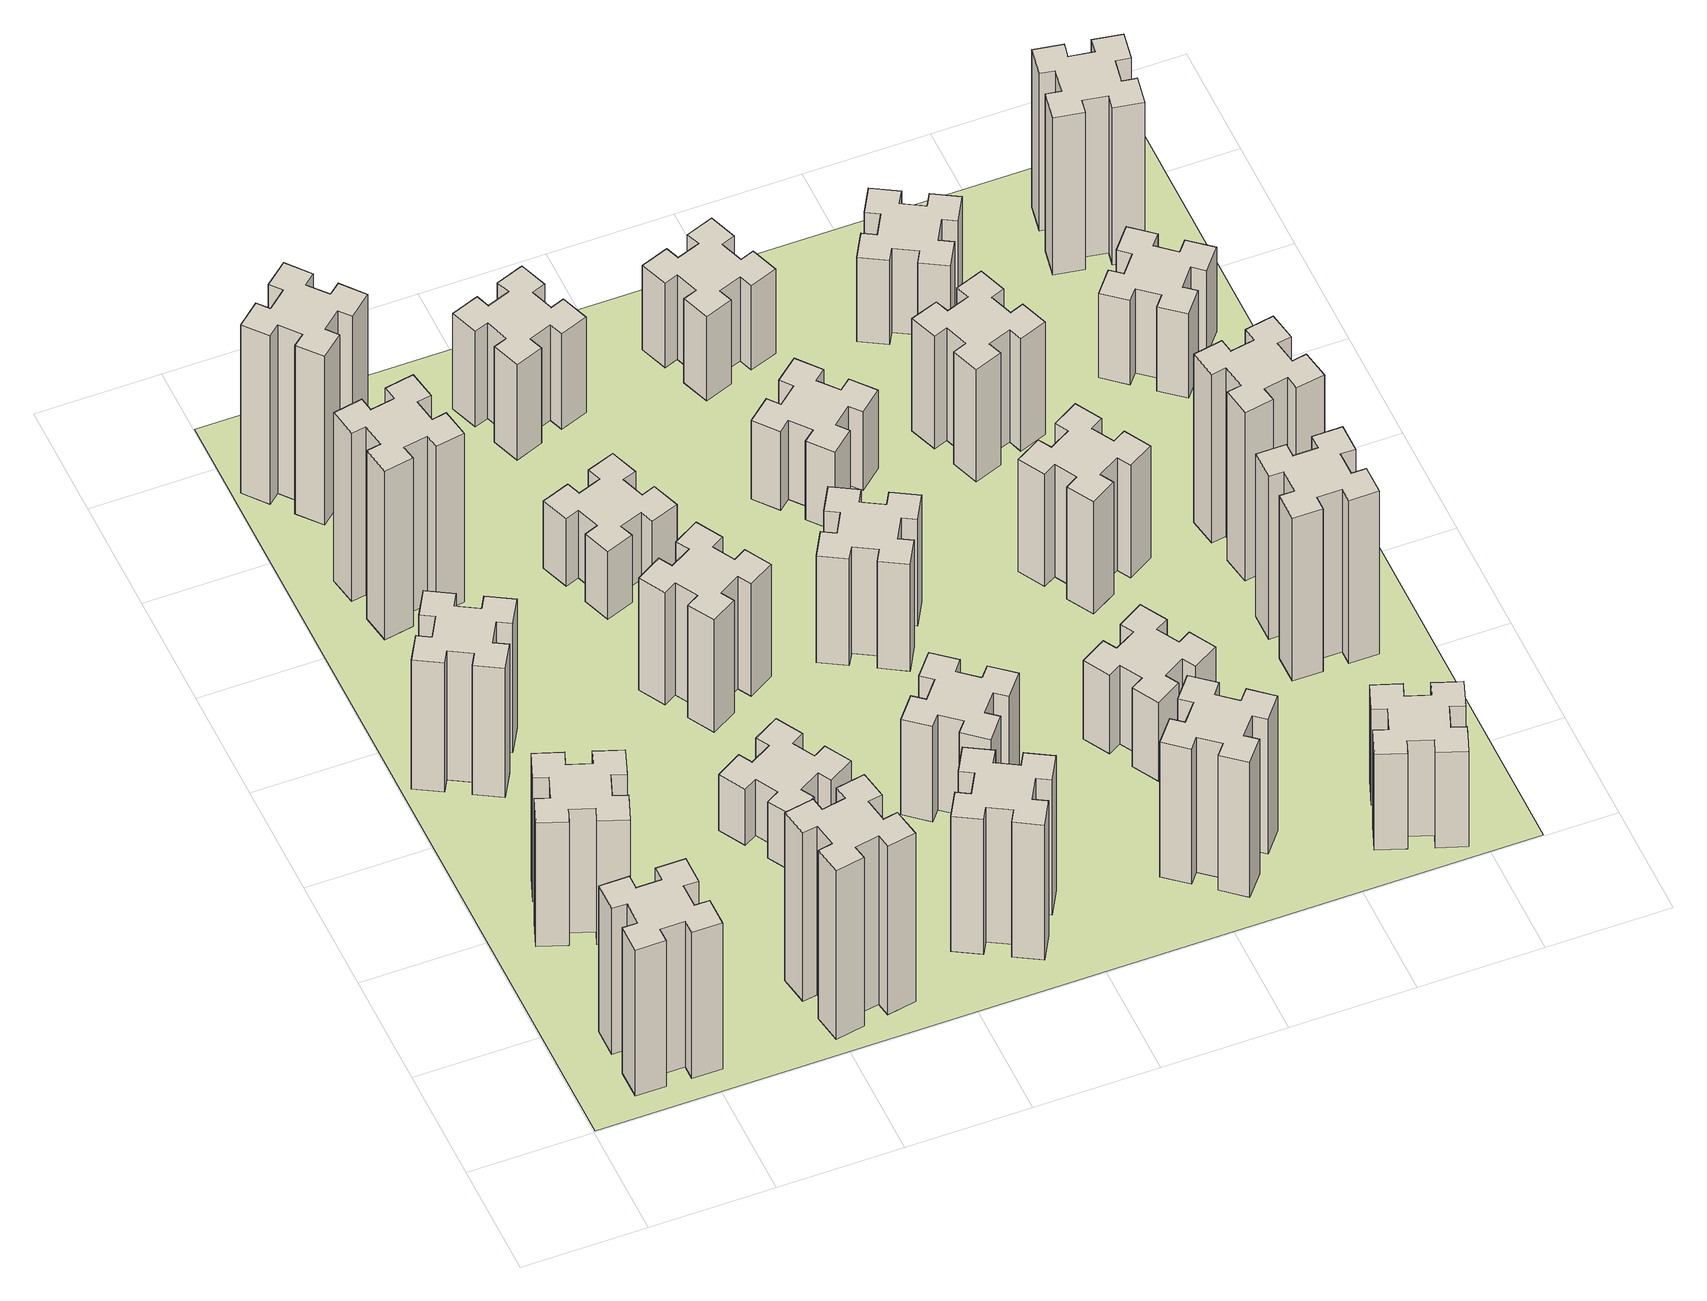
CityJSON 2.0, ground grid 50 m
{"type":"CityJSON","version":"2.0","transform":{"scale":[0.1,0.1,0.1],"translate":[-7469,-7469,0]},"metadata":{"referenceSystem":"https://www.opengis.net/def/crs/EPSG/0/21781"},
"CityObjects":{
"building1":{"type":"Building","attributes":{"class":"1000","function":"1000","usage":"1000","yearOfConstruction":2016,"roofType":"1000","measuredHeight":78,"storeysAboveGround":30,"storeysBelowGround":0},"geometry":[{"type":"Solid","lod":"1","boundaries":[[[[0,1,2,3,4,5,6,7,8,9,10,11,12,13,14,15,16,17,18,19]],[[17,16,20,21]],[[16,15,22,20]],[[15,14,23,22]],[[14,13,24,23]],[[13,12,25,24]],[[12,11,26,25]],[[11,10,27,26]],[[10,9,28,27]],[[9,8,29,28]],[[8,7,30,29]],[[7,6,31,30]],[[6,5,32,31]],[[5,4,33,32]],[[4,3,34,33]],[[3,2,35,34]],[[2,1,36,35]],[[1,0,37,36]],[[0,19,38,37]],[[19,18,39,38]],[[18,17,21,39]],[[24,25,26,27,28,29,30,31,32,33,34,35,36,37,38,39,21,20,22,23]]]]}]},
"building2":{"type":"Building","attributes":{"class":"1000","function":"1000","usage":"1000","yearOfConstruction":2016,"roofType":"1000","measuredHeight":66,"storeysAboveGround":30,"storeysBelowGround":0},"geometry":[{"type":"Solid","lod":"1","boundaries":[[[[40,41,42,43,44,45,46,47,48,49,50,51,52,53,54,55,56,57,58,59]],[[57,56,60,61]],[[56,55,62,60]],[[55,54,63,62]],[[54,53,64,63]],[[53,52,65,64]],[[52,51,66,65]],[[51,50,67,66]],[[50,49,68,67]],[[49,48,69,68]],[[48,47,70,69]],[[47,46,71,70]],[[46,45,72,71]],[[45,44,73,72]],[[44,43,74,73]],[[43,42,75,74]],[[42,41,76,75]],[[41,40,77,76]],[[40,59,78,77]],[[59,58,79,78]],[[58,57,61,79]],[[64,65,66,67,68,69,70,71,72,73,74,75,76,77,78,79,61,60,62,63]]]]}]},
"building3":{"type":"Building","attributes":{"class":"1000","function":"1000","usage":"1000","yearOfConstruction":2016,"roofType":"1000","measuredHeight":69,"storeysAboveGround":30,"storeysBelowGround":0},"geometry":[{"type":"Solid","lod":"1","boundaries":[[[[80,81,82,83,84,85,86,87,88,89,90,91,92,93,94,95,96,97,98,99]],[[97,96,100,101]],[[96,95,102,100]],[[95,94,103,102]],[[94,93,104,103]],[[93,92,105,104]],[[92,91,106,105]],[[91,90,107,106]],[[90,89,108,107]],[[89,88,109,108]],[[88,87,110,109]],[[87,86,111,110]],[[86,85,112,111]],[[85,84,113,112]],[[84,83,114,113]],[[83,82,115,114]],[[82,81,116,115]],[[81,80,117,116]],[[80,99,118,117]],[[99,98,119,118]],[[98,97,101,119]],[[104,105,106,107,108,109,110,111,112,113,114,115,116,117,118,119,101,100,102,103]]]]}]},
"building4":{"type":"Building","attributes":{"class":"1000","function":"1000","usage":"1000","yearOfConstruction":2016,"roofType":"1000","measuredHeight":90,"storeysAboveGround":30,"storeysBelowGround":0},"geometry":[{"type":"Solid","lod":"1","boundaries":[[[[120,121,122,123,124,125,126,127,128,129,130,131,132,133,134,135,136,137,138,139]],[[137,136,140,141]],[[136,135,142,140]],[[135,134,143,142]],[[134,133,144,143]],[[133,132,145,144]],[[132,131,146,145]],[[131,130,147,146]],[[130,129,148,147]],[[129,128,149,148]],[[128,127,150,149]],[[127,126,151,150]],[[126,125,152,151]],[[125,124,153,152]],[[124,123,154,153]],[[123,122,155,154]],[[122,121,156,155]],[[121,120,157,156]],[[120,139,158,157]],[[139,138,159,158]],[[138,137,141,159]],[[144,145,146,147,148,149,150,151,152,153,154,155,156,157,158,159,141,140,142,143]]]]}]},
"building5":{"type":"Building","attributes":{"class":"1000","function":"1000","usage":"1000","yearOfConstruction":2016,"roofType":"1000","measuredHeight":90,"storeysAboveGround":30,"storeysBelowGround":0},"geometry":[{"type":"Solid","lod":"1","boundaries":[[[[160,161,162,163,164,165,166,167,168,169,170,171,172,173,174,175,176,177,178,179]],[[177,176,180,181]],[[176,175,182,180]],[[175,174,183,182]],[[174,173,184,183]],[[173,172,185,184]],[[172,171,186,185]],[[171,170,187,186]],[[170,169,188,187]],[[169,168,189,188]],[[168,167,190,189]],[[167,166,191,190]],[[166,165,192,191]],[[165,164,193,192]],[[164,163,194,193]],[[163,162,195,194]],[[162,161,196,195]],[[161,160,197,196]],[[160,179,198,197]],[[179,178,199,198]],[[178,177,181,199]],[[184,185,186,187,188,189,190,191,192,193,194,195,196,197,198,199,181,180,182,183]]]]}]},
"building6":{"type":"Building","attributes":{"class":"1000","function":"1000","usage":"1000","yearOfConstruction":2016,"roofType":"1000","measuredHeight":90,"storeysAboveGround":30,"storeysBelowGround":0},"geometry":[{"type":"Solid","lod":"1","boundaries":[[[[200,201,202,203,204,205,206,207,208,209,210,211,212,213,214,215,216,217,218,219]],[[217,216,220,221]],[[216,215,222,220]],[[215,214,223,222]],[[214,213,224,223]],[[213,212,225,224]],[[212,211,226,225]],[[211,210,227,226]],[[210,209,228,227]],[[209,208,229,228]],[[208,207,230,229]],[[207,206,231,230]],[[206,205,232,231]],[[205,204,233,232]],[[204,203,234,233]],[[203,202,235,234]],[[202,201,236,235]],[[201,200,237,236]],[[200,219,238,237]],[[219,218,239,238]],[[218,217,221,239]],[[224,225,226,227,228,229,230,231,232,233,234,235,236,237,238,239,221,220,222,223]]]]}]},
"building7":{"type":"Building","attributes":{"class":"1000","function":"1000","usage":"1000","yearOfConstruction":2016,"roofType":"1000","measuredHeight":30,"storeysAboveGround":30,"storeysBelowGround":0},"geometry":[{"type":"Solid","lod":"1","boundaries":[[[[240,241,242,243,244,245,246,247,248,249,250,251,252,253,254,255,256,257,258,259]],[[257,256,260,261]],[[256,255,262,260]],[[255,254,263,262]],[[254,253,264,263]],[[253,252,265,264]],[[252,251,266,265]],[[251,250,267,266]],[[250,249,268,267]],[[249,248,269,268]],[[248,247,270,269]],[[247,246,271,270]],[[246,245,272,271]],[[245,244,273,272]],[[244,243,274,273]],[[243,242,275,274]],[[242,241,276,275]],[[241,240,277,276]],[[240,259,278,277]],[[259,258,279,278]],[[258,257,261,279]],[[264,265,266,267,268,269,270,271,272,273,274,275,276,277,278,279,261,260,262,263]]]]}]},
"building8":{"type":"Building","attributes":{"class":"1000","function":"1000","usage":"1000","yearOfConstruction":2016,"roofType":"1000","measuredHeight":60,"storeysAboveGround":30,"storeysBelowGround":0},"geometry":[{"type":"Solid","lod":"1","boundaries":[[[[280,281,282,283,284,285,286,287,288,289,290,291,292,293,294,295,296,297,298,299]],[[297,296,300,301]],[[296,295,302,300]],[[295,294,303,302]],[[294,293,304,303]],[[293,292,305,304]],[[292,291,306,305]],[[291,290,307,306]],[[290,289,308,307]],[[289,288,309,308]],[[288,287,310,309]],[[287,286,311,310]],[[286,285,312,311]],[[285,284,313,312]],[[284,283,314,313]],[[283,282,315,314]],[[282,281,316,315]],[[281,280,317,316]],[[280,299,318,317]],[[299,298,319,318]],[[298,297,301,319]],[[304,305,306,307,308,309,310,311,312,313,314,315,316,317,318,319,301,300,302,303]]]]}]},
"building9":{"type":"Building","attributes":{"class":"1000","function":"1000","usage":"1000","yearOfConstruction":2016,"roofType":"1000","measuredHeight":36,"storeysAboveGround":30,"storeysBelowGround":0},"geometry":[{"type":"Solid","lod":"1","boundaries":[[[[320,321,322,323,324,325,326,327,328,329,330,331,332,333,334,335,336,337,338,339]],[[337,336,340,341]],[[336,335,342,340]],[[335,334,343,342]],[[334,333,344,343]],[[333,332,345,344]],[[332,331,346,345]],[[331,330,347,346]],[[330,329,348,347]],[[329,328,349,348]],[[328,327,350,349]],[[327,326,351,350]],[[326,325,352,351]],[[325,324,353,352]],[[324,323,354,353]],[[323,322,355,354]],[[322,321,356,355]],[[321,320,357,356]],[[320,339,358,357]],[[339,338,359,358]],[[338,337,341,359]],[[344,345,346,347,348,349,350,351,352,353,354,355,356,357,358,359,341,340,342,343]]]]}]},
"building10":{"type":"Building","attributes":{"class":"1000","function":"1000","usage":"1000","yearOfConstruction":2016,"roofType":"1000","measuredHeight":72,"storeysAboveGround":30,"storeysBelowGround":0},"geometry":[{"type":"Solid","lod":"1","boundaries":[[[[360,361,362,363,364,365,366,367,368,369,370,371,372,373,374,375,376,377,378,379]],[[377,376,380,381]],[[376,375,382,380]],[[375,374,383,382]],[[374,373,384,383]],[[373,372,385,384]],[[372,371,386,385]],[[371,370,387,386]],[[370,369,388,387]],[[369,368,389,388]],[[368,367,390,389]],[[367,366,391,390]],[[366,365,392,391]],[[365,364,393,392]],[[364,363,394,393]],[[363,362,395,394]],[[362,361,396,395]],[[361,360,397,396]],[[360,379,398,397]],[[379,378,399,398]],[[378,377,381,399]],[[384,385,386,387,388,389,390,391,392,393,394,395,396,397,398,399,381,380,382,383]]]]}]},
"building11":{"type":"Building","attributes":{"class":"1000","function":"1000","usage":"1000","yearOfConstruction":2016,"roofType":"1000","measuredHeight":51,"storeysAboveGround":30,"storeysBelowGround":0},"geometry":[{"type":"Solid","lod":"1","boundaries":[[[[400,401,402,403,404,405,406,407,408,409,410,411,412,413,414,415,416,417,418,419]],[[417,416,420,421]],[[416,415,422,420]],[[415,414,423,422]],[[414,413,424,423]],[[413,412,425,424]],[[412,411,426,425]],[[411,410,427,426]],[[410,409,428,427]],[[409,408,429,428]],[[408,407,430,429]],[[407,406,431,430]],[[406,405,432,431]],[[405,404,433,432]],[[404,403,434,433]],[[403,402,435,434]],[[402,401,436,435]],[[401,400,437,436]],[[400,419,438,437]],[[419,418,439,438]],[[418,417,421,439]],[[424,425,426,427,428,429,430,431,432,433,434,435,436,437,438,439,421,420,422,423]]]]}]},
"building12":{"type":"Building","attributes":{"class":"1000","function":"1000","usage":"1000","yearOfConstruction":2016,"roofType":"1000","measuredHeight":51,"storeysAboveGround":30,"storeysBelowGround":0},"geometry":[{"type":"Solid","lod":"1","boundaries":[[[[440,441,442,443,444,445,446,447,448,449,450,451,452,453,454,455,456,457,458,459]],[[457,456,460,461]],[[456,455,462,460]],[[455,454,463,462]],[[454,453,464,463]],[[453,452,465,464]],[[452,451,466,465]],[[451,450,467,466]],[[450,449,468,467]],[[449,448,469,468]],[[448,447,470,469]],[[447,446,471,470]],[[446,445,472,471]],[[445,444,473,472]],[[444,443,474,473]],[[443,442,475,474]],[[442,441,476,475]],[[441,440,477,476]],[[440,459,478,477]],[[459,458,479,478]],[[458,457,461,479]],[[464,465,466,467,468,469,470,471,472,473,474,475,476,477,478,479,461,460,462,463]]]]}]},
"building13":{"type":"Building","attributes":{"class":"1000","function":"1000","usage":"1000","yearOfConstruction":2016,"roofType":"1000","measuredHeight":57,"storeysAboveGround":30,"storeysBelowGround":0},"geometry":[{"type":"Solid","lod":"1","boundaries":[[[[480,481,482,483,484,485,486,487,488,489,490,491,492,493,494,495,496,497,498,499]],[[497,496,500,501]],[[496,495,502,500]],[[495,494,503,502]],[[494,493,504,503]],[[493,492,505,504]],[[492,491,506,505]],[[491,490,507,506]],[[490,489,508,507]],[[489,488,509,508]],[[488,487,510,509]],[[487,486,511,510]],[[486,485,512,511]],[[485,484,513,512]],[[484,483,514,513]],[[483,482,515,514]],[[482,481,516,515]],[[481,480,517,516]],[[480,499,518,517]],[[499,498,519,518]],[[498,497,501,519]],[[504,505,506,507,508,509,510,511,512,513,514,515,516,517,518,519,501,500,502,503]]]]}]},
"building14":{"type":"Building","attributes":{"class":"1000","function":"1000","usage":"1000","yearOfConstruction":2016,"roofType":"1000","measuredHeight":72,"storeysAboveGround":30,"storeysBelowGround":0},"geometry":[{"type":"Solid","lod":"1","boundaries":[[[[520,521,522,523,524,525,526,527,528,529,530,531,532,533,534,535,536,537,538,539]],[[537,536,540,541]],[[536,535,542,540]],[[535,534,543,542]],[[534,533,544,543]],[[533,532,545,544]],[[532,531,546,545]],[[531,530,547,546]],[[530,529,548,547]],[[529,528,549,548]],[[528,527,550,549]],[[527,526,551,550]],[[526,525,552,551]],[[525,524,553,552]],[[524,523,554,553]],[[523,522,555,554]],[[522,521,556,555]],[[521,520,557,556]],[[520,539,558,557]],[[539,538,559,558]],[[538,537,541,559]],[[544,545,546,547,548,549,550,551,552,553,554,555,556,557,558,559,541,540,542,543]]]]}]},
"building15":{"type":"Building","attributes":{"class":"1000","function":"1000","usage":"1000","yearOfConstruction":2016,"roofType":"1000","measuredHeight":42,"storeysAboveGround":30,"storeysBelowGround":0},"geometry":[{"type":"Solid","lod":"1","boundaries":[[[[560,561,562,563,564,565,566,567,568,569,570,571,572,573,574,575,576,577,578,579]],[[577,576,580,581]],[[576,575,582,580]],[[575,574,583,582]],[[574,573,584,583]],[[573,572,585,584]],[[572,571,586,585]],[[571,570,587,586]],[[570,569,588,587]],[[569,568,589,588]],[[568,567,590,589]],[[567,566,591,590]],[[566,565,592,591]],[[565,564,593,592]],[[564,563,594,593]],[[563,562,595,594]],[[562,561,596,595]],[[561,560,597,596]],[[560,579,598,597]],[[579,578,599,598]],[[578,577,581,599]],[[584,585,586,587,588,589,590,591,592,593,594,595,596,597,598,599,581,580,582,583]]]]}]},
"building16":{"type":"Building","attributes":{"class":"1000","function":"1000","usage":"1000","yearOfConstruction":2016,"roofType":"1000","measuredHeight":45,"storeysAboveGround":30,"storeysBelowGround":0},"geometry":[{"type":"Solid","lod":"1","boundaries":[[[[600,601,602,603,604,605,606,607,608,609,610,611,612,613,614,615,616,617,618,619]],[[617,616,620,621]],[[616,615,622,620]],[[615,614,623,622]],[[614,613,624,623]],[[613,612,625,624]],[[612,611,626,625]],[[611,610,627,626]],[[610,609,628,627]],[[609,608,629,628]],[[608,607,630,629]],[[607,606,631,630]],[[606,605,632,631]],[[605,604,633,632]],[[604,603,634,633]],[[603,602,635,634]],[[602,601,636,635]],[[601,600,637,636]],[[600,619,638,637]],[[619,618,639,638]],[[618,617,621,639]],[[624,625,626,627,628,629,630,631,632,633,634,635,636,637,638,639,621,620,622,623]]]]}]},
"building17":{"type":"Building","attributes":{"class":"1000","function":"1000","usage":"1000","yearOfConstruction":2016,"roofType":"1000","measuredHeight":42,"storeysAboveGround":30,"storeysBelowGround":0},"geometry":[{"type":"Solid","lod":"1","boundaries":[[[[640,641,642,643,644,645,646,647,648,649,650,651,652,653,654,655,656,657,658,659]],[[657,656,660,661]],[[656,655,662,660]],[[655,654,663,662]],[[654,653,664,663]],[[653,652,665,664]],[[652,651,666,665]],[[651,650,667,666]],[[650,649,668,667]],[[649,648,669,668]],[[648,647,670,669]],[[647,646,671,670]],[[646,645,672,671]],[[645,644,673,672]],[[644,643,674,673]],[[643,642,675,674]],[[642,641,676,675]],[[641,640,677,676]],[[640,659,678,677]],[[659,658,679,678]],[[658,657,661,679]],[[664,665,666,667,668,669,670,671,672,673,674,675,676,677,678,679,661,660,662,663]]]]}]},
"building18":{"type":"Building","attributes":{"class":"1000","function":"1000","usage":"1000","yearOfConstruction":2016,"roofType":"1000","measuredHeight":60,"storeysAboveGround":30,"storeysBelowGround":0},"geometry":[{"type":"Solid","lod":"1","boundaries":[[[[680,681,682,683,684,685,686,687,688,689,690,691,692,693,694,695,696,697,698,699]],[[697,696,700,701]],[[696,695,702,700]],[[695,694,703,702]],[[694,693,704,703]],[[693,692,705,704]],[[692,691,706,705]],[[691,690,707,706]],[[690,689,708,707]],[[689,688,709,708]],[[688,687,710,709]],[[687,686,711,710]],[[686,685,712,711]],[[685,684,713,712]],[[684,683,714,713]],[[683,682,715,714]],[[682,681,716,715]],[[681,680,717,716]],[[680,699,718,717]],[[699,698,719,718]],[[698,697,701,719]],[[704,705,706,707,708,709,710,711,712,713,714,715,716,717,718,719,701,700,702,703]]]]}]},
"building19":{"type":"Building","attributes":{"class":"1000","function":"1000","usage":"1000","yearOfConstruction":2016,"roofType":"1000","measuredHeight":60,"storeysAboveGround":30,"storeysBelowGround":0},"geometry":[{"type":"Solid","lod":"1","boundaries":[[[[720,721,722,723,724,725,726,727,728,729,730,731,732,733,734,735,736,737,738,739]],[[737,736,740,741]],[[736,735,742,740]],[[735,734,743,742]],[[734,733,744,743]],[[733,732,745,744]],[[732,731,746,745]],[[731,730,747,746]],[[730,729,748,747]],[[729,728,749,748]],[[728,727,750,749]],[[727,726,751,750]],[[726,725,752,751]],[[725,724,753,752]],[[724,723,754,753]],[[723,722,755,754]],[[722,721,756,755]],[[721,720,757,756]],[[720,739,758,757]],[[739,738,759,758]],[[738,737,741,759]],[[744,745,746,747,748,749,750,751,752,753,754,755,756,757,758,759,741,740,742,743]]]]}]},
"building20":{"type":"Building","attributes":{"class":"1000","function":"1000","usage":"1000","yearOfConstruction":2016,"roofType":"1000","measuredHeight":51,"storeysAboveGround":30,"storeysBelowGround":0},"geometry":[{"type":"Solid","lod":"1","boundaries":[[[[760,761,762,763,764,765,766,767,768,769,770,771,772,773,774,775,776,777,778,779]],[[777,776,780,781]],[[776,775,782,780]],[[775,774,783,782]],[[774,773,784,783]],[[773,772,785,784]],[[772,771,786,785]],[[771,770,787,786]],[[770,769,788,787]],[[769,768,789,788]],[[768,767,790,789]],[[767,766,791,790]],[[766,765,792,791]],[[765,764,793,792]],[[764,763,794,793]],[[763,762,795,794]],[[762,761,796,795]],[[761,760,797,796]],[[760,779,798,797]],[[779,778,799,798]],[[778,777,781,799]],[[784,785,786,787,788,789,790,791,792,793,794,795,796,797,798,799,781,780,782,783]]]]}]},
"building21":{"type":"Building","attributes":{"class":"1000","function":"1000","usage":"1000","yearOfConstruction":2016,"roofType":"1000","measuredHeight":45,"storeysAboveGround":30,"storeysBelowGround":0},"geometry":[{"type":"Solid","lod":"1","boundaries":[[[[800,801,802,803,804,805,806,807,808,809,810,811,812,813,814,815,816,817,818,819]],[[817,816,820,821]],[[816,815,822,820]],[[815,814,823,822]],[[814,813,824,823]],[[813,812,825,824]],[[812,811,826,825]],[[811,810,827,826]],[[810,809,828,827]],[[809,808,829,828]],[[808,807,830,829]],[[807,806,831,830]],[[806,805,832,831]],[[805,804,833,832]],[[804,803,834,833]],[[803,802,835,834]],[[802,801,836,835]],[[801,800,837,836]],[[800,819,838,837]],[[819,818,839,838]],[[818,817,821,839]],[[824,825,826,827,828,829,830,831,832,833,834,835,836,837,838,839,821,820,822,823]]]]}]},
"building22":{"type":"Building","attributes":{"class":"1000","function":"1000","usage":"1000","yearOfConstruction":2016,"roofType":"1000","measuredHeight":87,"storeysAboveGround":30,"storeysBelowGround":0},"geometry":[{"type":"Solid","lod":"1","boundaries":[[[[840,841,842,843,844,845,846,847,848,849,850,851,852,853,854,855,856,857,858,859]],[[857,856,860,861]],[[856,855,862,860]],[[855,854,863,862]],[[854,853,864,863]],[[853,852,865,864]],[[852,851,866,865]],[[851,850,867,866]],[[850,849,868,867]],[[849,848,869,868]],[[848,847,870,869]],[[847,846,871,870]],[[846,845,872,871]],[[845,844,873,872]],[[844,843,874,873]],[[843,842,875,874]],[[842,841,876,875]],[[841,840,877,876]],[[840,859,878,877]],[[859,858,879,878]],[[858,857,861,879]],[[864,865,866,867,868,869,870,871,872,873,874,875,876,877,878,879,861,860,862,863]]]]}]},
"building23":{"type":"Building","attributes":{"class":"1000","function":"1000","usage":"1000","yearOfConstruction":2016,"roofType":"1000","measuredHeight":90,"storeysAboveGround":30,"storeysBelowGround":0},"geometry":[{"type":"Solid","lod":"1","boundaries":[[[[880,881,882,883,884,885,886,887,888,889,890,891,892,893,894,895,896,897,898,899]],[[897,896,900,901]],[[896,895,902,900]],[[895,894,903,902]],[[894,893,904,903]],[[893,892,905,904]],[[892,891,906,905]],[[891,890,907,906]],[[890,889,908,907]],[[889,888,909,908]],[[888,887,910,909]],[[887,886,911,910]],[[886,885,912,911]],[[885,884,913,912]],[[884,883,914,913]],[[883,882,915,914]],[[882,881,916,915]],[[881,880,917,916]],[[880,899,918,917]],[[899,898,919,918]],[[898,897,901,919]],[[904,905,906,907,908,909,910,911,912,913,914,915,916,917,918,919,901,900,902,903]]]]}]},
"building24":{"type":"Building","attributes":{"class":"1000","function":"1000","usage":"1000","yearOfConstruction":2016,"roofType":"1000","measuredHeight":45,"storeysAboveGround":30,"storeysBelowGround":0},"geometry":[{"type":"Solid","lod":"1","boundaries":[[[[920,921,922,923,924,925,926,927,928,929,930,931,932,933,934,935,936,937,938,939]],[[937,936,940,941]],[[936,935,942,940]],[[935,934,943,942]],[[934,933,944,943]],[[933,932,945,944]],[[932,931,946,945]],[[931,930,947,946]],[[930,929,948,947]],[[929,928,949,948]],[[928,927,950,949]],[[927,926,951,950]],[[926,925,952,951]],[[925,924,953,952]],[[924,923,954,953]],[[923,922,955,954]],[[922,921,956,955]],[[921,920,957,956]],[[920,939,958,957]],[[939,938,959,958]],[[938,937,941,959]],[[944,945,946,947,948,949,950,951,952,953,954,955,956,957,958,959,941,940,942,943]]]]}]},
"building25":{"type":"Building","attributes":{"class":"1000","function":"1000","usage":"1000","yearOfConstruction":2016,"roofType":"1000","measuredHeight":84,"storeysAboveGround":30,"storeysBelowGround":0},"geometry":[{"type":"Solid","lod":"1","boundaries":[[[[960,961,962,963,964,965,966,967,968,969,970,971,972,973,974,975,976,977,978,979]],[[977,976,980,981]],[[976,975,982,980]],[[975,974,983,982]],[[974,973,984,983]],[[973,972,985,984]],[[972,971,986,985]],[[971,970,987,986]],[[970,969,988,987]],[[969,968,989,988]],[[968,967,990,989]],[[967,966,991,990]],[[966,965,992,991]],[[965,964,993,992]],[[964,963,994,993]],[[963,962,995,994]],[[962,961,996,995]],[[961,960,997,996]],[[960,979,998,997]],[[979,978,999,998]],[[978,977,981,999]],[[984,985,986,987,988,989,990,991,992,993,994,995,996,997,998,999,981,980,982,983]]]]}]},
"landuse1":{"type":"LandUse","attributes":{"name":"plot1","function":"1010"},"geometry":[{"type":"MultiSurface","lod":"1","boundaries":[[[1000,1001,1002,1003]]]}]}
},
"vertices":[
[265,325,0],[265,225,0],[205,225,0],[205,105,0],[325,105,0],[325,165,0],[425,165,0],[425,105,0],[545,105,0],[545,225,0],[485,225,0],[485,325,0],[545,325,0],[545,445,0],[425,445,0],[425,385,0],[325,385,0],[325,445,0],[205,445,0],[205,325,0],[325,385,780],[325,445,780],[425,385,780],[425,445,780],[545,445,780],[545,325,780],[485,325,780],[485,225,780],[545,225,780],[545,105,780],[425,105,780],[425,165,780],[325,165,780],[325,105,780],[205,105,780],[205,225,780],[265,225,780],[265,325,780],[205,325,780],[205,445,780],
[289,1100,0],[255,1006,0],[199,1027,0],[157,914,0],[270,873,0],[291,929,0],[385,895,0],[364,839,0],[477,797,0],[518,910,0],[462,931,0],[496,1025,0],[552,1004,0],[593,1117,0],[480,1158,0],[460,1102,0],[366,1136,0],[387,1192,0],[274,1233,0],[233,1120,0],[366,1136,660],[387,1192,660],[460,1102,660],[480,1158,660],[593,1117,660],[552,1004,660],[496,1025,660],[462,931,660],[518,910,660],[477,797,660],[364,839,660],[385,895,660],[291,929,660],[270,873,660],[157,914,660],[199,1027,660],[255,1006,660],[289,1100,660],[233,1120,660],[274,1233,660],
[374,1926,0],[287,1976,0],[317,2028,0],[213,2088,0],[153,1984,0],[205,1954,0],[155,1867,0],[103,1897,0],[43,1793,0],[147,1733,0],[177,1785,0],[264,1735,0],[234,1683,0],[338,1623,0],[398,1727,0],[346,1757,0],[396,1844,0],[448,1814,0],[508,1918,0],[404,1978,0],[396,1844,690],[448,1814,690],[346,1757,690],[398,1727,690],[338,1623,690],[234,1683,690],[264,1735,690],[177,1785,690],[147,1733,690],[43,1793,690],[103,1897,690],[155,1867,690],[205,1954,690],[153,1984,690],[213,2088,690],[317,2028,690],[287,1976,690],[374,1926,690],[404,1978,690],[508,1918,690],
[405,2812,0],[307,2795,0],[297,2854,0],[178,2833,0],[199,2715,0],[258,2725,0],[276,2627,0],[217,2617,0],[237,2498,0],[356,2519,0],[345,2578,0],[444,2596,0],[454,2537,0],[572,2557,0],[551,2676,0],[492,2665,0],[475,2764,0],[534,2774,0],[513,2892,0],[395,2871,0],[475,2764,900],[534,2774,900],[492,2665,900],[551,2676,900],[572,2557,900],[454,2537,900],[444,2596,900],[345,2578,900],[356,2519,900],[237,2498,900],[217,2617,900],[276,2627,900],[258,2725,900],[199,2715,900],[178,2833,900],[297,2854,900],[307,2795,900],[405,2812,900],[395,2871,900],[513,2892,900],
[1085,158,0],[1184,176,0],[1194,117,0],[1312,137,0],[1291,256,0],[1232,245,0],[1215,344,0],[1274,354,0],[1253,472,0],[1135,451,0],[1145,392,0],[1047,375,0],[1037,434,0],[918,413,0],[939,295,0],[998,305,0],[1016,207,0],[957,197,0],[977,78,0],[1096,99,0],[1016,207,900],[957,197,900],[998,305,900],[939,295,900],[918,413,900],[1037,434,900],[1047,375,900],[1145,392,900],[1135,451,900],[1253,472,900],[1274,354,900],[1215,344,900],[1232,245,900],[1291,256,900],[1312,137,900],[1194,117,900],[1184,176,900],[1085,158,900],[1096,99,900],[977,78,900],
[308,3219,0],[384,3283,0],[423,3237,0],[515,3314,0],[438,3406,0],[392,3368,0],[327,3444,0],[373,3483,0],[296,3575,0],[204,3498,0],[243,3452,0],[166,3387,0],[128,3433,0],[36,3356,0],[113,3264,0],[159,3303,0],[223,3226,0],[177,3188,0],[254,3096,0],[346,3173,0],[223,3226,900],[177,3188,900],[159,3303,900],[113,3264,900],[36,3356,900],[128,3433,900],[166,3387,900],[243,3452,900],[204,3498,900],[296,3575,900],[373,3483,900],[327,3444,900],[392,3368,900],[438,3406,900],[515,3314,900],[423,3237,900],[384,3283,900],[308,3219,900],[346,3173,900],[254,3096,900],
[1204,1236,0],[1117,1186,0],[1087,1238,0],[983,1178,0],[1043,1074,0],[1095,1104,0],[1145,1017,0],[1093,987,0],[1153,883,0],[1257,943,0],[1227,995,0],[1314,1045,0],[1344,993,0],[1448,1053,0],[1388,1157,0],[1336,1127,0],[1286,1214,0],[1338,1244,0],[1278,1348,0],[1174,1288,0],[1286,1214,300],[1338,1244,300],[1336,1127,300],[1388,1157,300],[1448,1053,300],[1344,993,300],[1314,1045,300],[1227,995,300],[1257,943,300],[1153,883,300],[1093,987,300],[1145,1017,300],[1095,1104,300],[1043,1074,300],[983,1178,300],[1087,1238,300],[1117,1186,300],[1204,1236,300],[1174,1288,300],[1278,1348,300],
[1095,1844,0],[1145,1757,0],[1093,1727,0],[1153,1623,0],[1257,1683,0],[1227,1735,0],[1314,1785,0],[1344,1733,0],[1448,1793,0],[1388,1897,0],[1336,1867,0],[1286,1954,0],[1338,1984,0],[1278,2088,0],[1174,2028,0],[1204,1976,0],[1117,1926,0],[1087,1978,0],[983,1918,0],[1043,1814,0],[1117,1926,600],[1087,1978,600],[1204,1976,600],[1174,2028,600],[1278,2088,600],[1338,1984,600],[1286,1954,600],[1336,1867,600],[1388,1897,600],[1448,1793,600],[1344,1733,600],[1314,1785,600],[1227,1735,600],[1257,1683,600],[1153,1623,600],[1093,1727,600],[1145,1757,600],[1095,1844,600],[1043,1814,600],[983,1918,600],
[1125,2616,0],[1031,2582,0],[1010,2638,0],[897,2597,0],[939,2484,0],[995,2505,0],[1029,2411,0],[973,2390,0],[1014,2277,0],[1127,2319,0],[1106,2375,0],[1200,2409,0],[1220,2353,0],[1333,2394,0],[1292,2507,0],[1236,2486,0],[1202,2580,0],[1258,2600,0],[1217,2713,0],[1104,2672,0],[1202,2580,360],[1258,2600,360],[1236,2486,360],[1292,2507,360],[1333,2394,360],[1220,2353,360],[1200,2409,360],[1106,2375,360],[1127,2319,360],[1014,2277,360],[973,2390,360],[1029,2411,360],[995,2505,360],[939,2484,360],[897,2597,360],[1010,2638,360],[1031,2582,360],[1125,2616,360],[1104,2672,360],[1217,2713,360],
[1657,305,0],[1744,255,0],[1714,203,0],[1818,143,0],[1878,247,0],[1826,277,0],[1876,364,0],[1928,334,0],[1988,438,0],[1884,498,0],[1854,446,0],[1767,496,0],[1797,548,0],[1693,608,0],[1633,504,0],[1685,474,0],[1635,387,0],[1583,417,0],[1523,313,0],[1627,253,0],[1635,387,720],[1583,417,720],[1685,474,720],[1633,504,720],[1693,608,720],[1797,548,720],[1767,496,720],[1854,446,720],[1884,498,720],[1988,438,720],[1928,334,720],[1876,364,720],[1826,277,720],[1878,247,720],[1818,143,720],[1714,203,720],[1744,255,720],[1657,305,720],[1627,253,720],[1523,313,720],
[1125,3456,0],[1031,3422,0],[1010,3478,0],[897,3437,0],[939,3324,0],[995,3345,0],[1029,3251,0],[973,3230,0],[1014,3117,0],[1127,3159,0],[1106,3215,0],[1200,3249,0],[1220,3193,0],[1333,3234,0],[1292,3347,0],[1236,3326,0],[1202,3420,0],[1258,3440,0],[1217,3553,0],[1104,3512,0],[1202,3420,510],[1258,3440,510],[1236,3326,510],[1292,3347,510],[1333,3234,510],[1220,3193,510],[1200,3249,510],[1106,3215,510],[1127,3159,510],[1014,3117,510],[973,3230,510],[1029,3251,510],[995,3345,510],[939,3324,510],[897,3437,510],[1010,3478,510],[1031,3422,510],[1125,3456,510],[1104,3512,510],[1217,3553,510],
[1803,1124,0],[1739,1048,0],[1693,1086,0],[1616,994,0],[1708,917,0],[1746,963,0],[1823,899,0],[1784,853,0],[1876,776,0],[1953,868,0],[1907,906,0],[1972,983,0],[2018,944,0],[2095,1036,0],[2003,1113,0],[1964,1067,0],[1888,1132,0],[1926,1178,0],[1834,1255,0],[1757,1163,0],[1888,1132,510],[1926,1178,510],[1964,1067,510],[2003,1113,510],[2095,1036,510],[2018,944,510],[1972,983,510],[1907,906,510],[1953,868,510],[1876,776,510],[1784,853,510],[1823,899,510],[1746,963,510],[1708,917,510],[1616,994,510],[1693,1086,510],[1739,1048,510],[1803,1124,510],[1757,1163,510],[1834,1255,510],
[1785,1954,0],[1735,1867,0],[1683,1897,0],[1623,1793,0],[1727,1733,0],[1757,1785,0],[1844,1735,0],[1814,1683,0],[1918,1623,0],[1978,1727,0],[1926,1757,0],[1976,1844,0],[2028,1814,0],[2088,1918,0],[1984,1978,0],[1954,1926,0],[1867,1976,0],[1897,2028,0],[1793,2088,0],[1733,1984,0],[1867,1976,570],[1897,2028,570],[1954,1926,570],[1984,1978,570],[2088,1918,570],[2028,1814,570],[1976,1844,570],[1926,1757,570],[1978,1727,570],[1918,1623,570],[1814,1683,570],[1844,1735,570],[1757,1785,570],[1727,1733,570],[1623,1793,570],[1683,1897,570],[1735,1867,570],[1785,1954,570],[1733,1984,570],[1793,2088,570],
[2486,323,0],[2563,259,0],[2524,213,0],[2616,136,0],[2693,228,0],[2647,266,0],[2712,343,0],[2758,304,0],[2835,396,0],[2743,473,0],[2704,427,0],[2628,492,0],[2666,538,0],[2574,615,0],[2497,523,0],[2543,484,0],[2479,408,0],[2433,446,0],[2356,354,0],[2448,277,0],[2479,408,720],[2433,446,720],[2543,484,720],[2497,523,720],[2574,615,720],[2666,538,720],[2628,492,720],[2704,427,720],[2743,473,720],[2835,396,720],[2758,304,720],[2712,343,720],[2647,266,720],[2693,228,720],[2616,136,720],[2524,213,720],[2563,259,720],[2486,323,720],[2448,277,720],[2356,354,720],
[1988,2479,0],[2064,2543,0],[2103,2497,0],[2195,2574,0],[2118,2666,0],[2072,2628,0],[2007,2704,0],[2053,2743,0],[1976,2835,0],[1884,2758,0],[1923,2712,0],[1846,2647,0],[1808,2693,0],[1716,2616,0],[1793,2524,0],[1839,2563,0],[1903,2486,0],[1857,2448,0],[1934,2356,0],[2026,2433,0],[1903,2486,420],[1857,2448,420],[1839,2563,420],[1793,2524,420],[1716,2616,420],[1808,2693,420],[1846,2647,420],[1923,2712,420],[1884,2758,420],[1976,2835,420],[2053,2743,420],[2007,2704,420],[2072,2628,420],[2118,2666,420],[2195,2574,420],[2103,2497,420],[2064,2543,420],[1988,2479,420],[2026,2433,420],[1934,2356,420],
[1865,3456,0],[1771,3422,0],[1750,3478,0],[1637,3437,0],[1679,3324,0],[1735,3345,0],[1769,3251,0],[1713,3230,0],[1754,3117,0],[1867,3159,0],[1846,3215,0],[1940,3249,0],[1960,3193,0],[2073,3234,0],[2032,3347,0],[1976,3326,0],[1942,3420,0],[1998,3440,0],[1957,3553,0],[1844,3512,0],[1942,3420,450],[1998,3440,450],[1976,3326,450],[2032,3347,450],[2073,3234,450],[1960,3193,450],[1940,3249,450],[1846,3215,450],[1867,3159,450],[1754,3117,450],[1713,3230,450],[1769,3251,450],[1735,3345,450],[1679,3324,450],[1637,3437,450],[1750,3478,450],[1771,3422,450],[1865,3456,450],[1844,3512,450],[1957,3553,450],
[2607,895,0],[2694,945,0],[2724,893,0],[2828,953,0],[2768,1057,0],[2716,1027,0],[2666,1114,0],[2718,1144,0],[2658,1248,0],[2554,1188,0],[2584,1136,0],[2497,1086,0],[2467,1138,0],[2363,1078,0],[2423,974,0],[2475,1004,0],[2525,917,0],[2473,887,0],[2533,783,0],[2637,843,0],[2525,917,420],[2473,887,420],[2475,1004,420],[2423,974,420],[2363,1078,420],[2467,1138,420],[2497,1086,420],[2584,1136,420],[2554,1188,420],[2658,1248,420],[2718,1144,420],[2666,1114,420],[2716,1027,420],[2768,1057,420],[2828,953,420],[2724,893,420],[2694,945,420],[2607,895,420],[2637,843,420],[2533,783,420],
[2816,1867,0],[2766,1954,0],[2818,1984,0],[2758,2088,0],[2654,2028,0],[2684,1976,0],[2597,1926,0],[2567,1978,0],[2463,1918,0],[2523,1814,0],[2575,1844,0],[2625,1757,0],[2573,1727,0],[2633,1623,0],[2737,1683,0],[2707,1735,0],[2794,1785,0],[2824,1733,0],[2928,1793,0],[2868,1897,0],[2794,1785,600],[2824,1733,600],[2707,1735,600],[2737,1683,600],[2633,1623,600],[2573,1727,600],[2625,1757,600],[2575,1844,600],[2523,1814,600],[2463,1918,600],[2567,1978,600],[2597,1926,600],[2684,1976,600],[2654,2028,600],[2758,2088,600],[2818,1984,600],[2766,1954,600],[2816,1867,600],[2868,1897,600],[2928,1793,600],
[2586,2475,0],[2680,2509,0],[2700,2453,0],[2813,2494,0],[2772,2607,0],[2716,2586,0],[2682,2680,0],[2738,2700,0],[2697,2813,0],[2584,2772,0],[2605,2716,0],[2511,2682,0],[2490,2738,0],[2377,2697,0],[2419,2584,0],[2475,2605,0],[2509,2511,0],[2453,2490,0],[2494,2377,0],[2607,2419,0],[2509,2511,600],[2453,2490,600],[2475,2605,600],[2419,2584,600],[2377,2697,600],[2490,2738,600],[2511,2682,600],[2605,2716,600],[2584,2772,600],[2697,2813,600],[2738,2700,600],[2682,2680,600],[2716,2586,600],[2772,2607,600],[2813,2494,600],[2700,2453,600],[2680,2509,600],[2586,2475,600],[2607,2419,600],[2494,2377,600],
[3251,189,0],[3345,155,0],[3324,99,0],[3437,57,0],[3478,170,0],[3422,191,0],[3456,285,0],[3512,264,0],[3553,377,0],[3440,418,0],[3420,362,0],[3326,396,0],[3347,452,0],[3234,493,0],[3193,380,0],[3249,360,0],[3215,266,0],[3159,287,0],[3117,174,0],[3230,133,0],[3215,266,510],[3159,287,510],[3249,360,510],[3193,380,510],[3234,493,510],[3347,452,510],[3326,396,510],[3420,362,510],[3440,418,510],[3553,377,510],[3512,264,510],[3456,285,510],[3422,191,510],[3478,170,510],[3437,57,510],[3324,99,510],[3345,155,510],[3251,189,510],[3230,133,510],[3117,174,510],
[2497,3165,0],[2584,3115,0],[2554,3063,0],[2658,3003,0],[2718,3107,0],[2666,3137,0],[2716,3224,0],[2768,3194,0],[2828,3298,0],[2724,3358,0],[2694,3306,0],[2607,3356,0],[2637,3408,0],[2533,3468,0],[2473,3364,0],[2525,3334,0],[2475,3247,0],[2423,3277,0],[2363,3173,0],[2467,3113,0],[2475,3247,450],[2423,3277,450],[2525,3334,450],[2473,3364,450],[2533,3468,450],[2637,3408,450],[2607,3356,450],[2694,3306,450],[2724,3358,450],[2828,3298,450],[2768,3194,450],[2716,3224,450],[2666,3137,450],[2718,3107,450],[2658,3003,450],[2554,3063,450],[2584,3115,450],[2497,3165,450],[2467,3113,450],[2363,3173,450],
[3445,1165,0],[3445,1265,0],[3505,1265,0],[3505,1385,0],[3385,1385,0],[3385,1325,0],[3285,1325,0],[3285,1385,0],[3165,1385,0],[3165,1265,0],[3225,1265,0],[3225,1165,0],[3165,1165,0],[3165,1045,0],[3285,1045,0],[3285,1105,0],[3385,1105,0],[3385,1045,0],[3505,1045,0],[3505,1165,0],[3385,1105,870],[3385,1045,870],[3285,1105,870],[3285,1045,870],[3165,1045,870],[3165,1165,870],[3225,1165,870],[3225,1265,870],[3165,1265,870],[3165,1385,870],[3285,1385,870],[3285,1325,870],[3385,1325,870],[3385,1385,870],[3505,1385,870],[3505,1265,870],[3445,1265,870],[3445,1165,870],[3505,1165,870],[3505,1045,870],
[3365,1872,0],[3267,1855,0],[3257,1914,0],[3138,1893,0],[3159,1775,0],[3218,1785,0],[3236,1687,0],[3177,1677,0],[3197,1558,0],[3316,1579,0],[3305,1638,0],[3404,1656,0],[3414,1597,0],[3532,1617,0],[3511,1736,0],[3452,1725,0],[3435,1824,0],[3494,1834,0],[3473,1952,0],[3355,1931,0],[3435,1824,900],[3494,1834,900],[3452,1725,900],[3511,1736,900],[3532,1617,900],[3414,1597,900],[3404,1656,900],[3305,1638,900],[3316,1579,900],[3197,1558,900],[3177,1677,900],[3236,1687,900],[3218,1785,900],[3159,1775,900],[3138,1893,900],[3257,1914,900],[3267,1855,900],[3365,1872,900],[3355,1931,900],[3473,1952,900],
[3444,2747,0],[3368,2812,0],[3406,2858,0],[3314,2935,0],[3237,2843,0],[3283,2804,0],[3219,2728,0],[3173,2766,0],[3096,2674,0],[3188,2597,0],[3226,2643,0],[3303,2579,0],[3264,2533,0],[3356,2456,0],[3433,2548,0],[3387,2586,0],[3452,2663,0],[3498,2624,0],[3575,2716,0],[3483,2793,0],[3452,2663,450],[3498,2624,450],[3387,2586,450],[3433,2548,450],[3356,2456,450],[3264,2533,450],[3303,2579,450],[3226,2643,450],[3188,2597,450],[3096,2674,450],[3173,2766,450],[3219,2728,450],[3283,2804,450],[3237,2843,450],[3314,2935,450],[3406,2858,450],[3368,2812,450],[3444,2747,450],[3483,2793,450],[3575,2716,450],
[3404,3435,0],[3305,3452,0],[3316,3511,0],[3197,3532,0],[3177,3414,0],[3236,3404,0],[3218,3305,0],[3159,3316,0],[3138,3197,0],[3257,3177,0],[3267,3236,0],[3365,3218,0],[3355,3159,0],[3473,3138,0],[3494,3257,0],[3435,3267,0],[3452,3365,0],[3511,3355,0],[3532,3473,0],[3414,3494,0],[3452,3365,840],[3511,3355,840],[3435,3267,840],[3494,3257,840],[3473,3138,840],[3355,3159,840],[3365,3218,840],[3267,3236,840],[3257,3177,840],[3138,3197,840],[3159,3316,840],[3218,3305,840],[3236,3404,840],[3177,3414,840],[3197,3532,840],[3316,3511,840],[3305,3452,840],[3404,3435,840],[3414,3494,840],[3532,3473,840],
[5,3705,0],[3705,3705,0],[3705,5,0],[5,5,0]
]}
